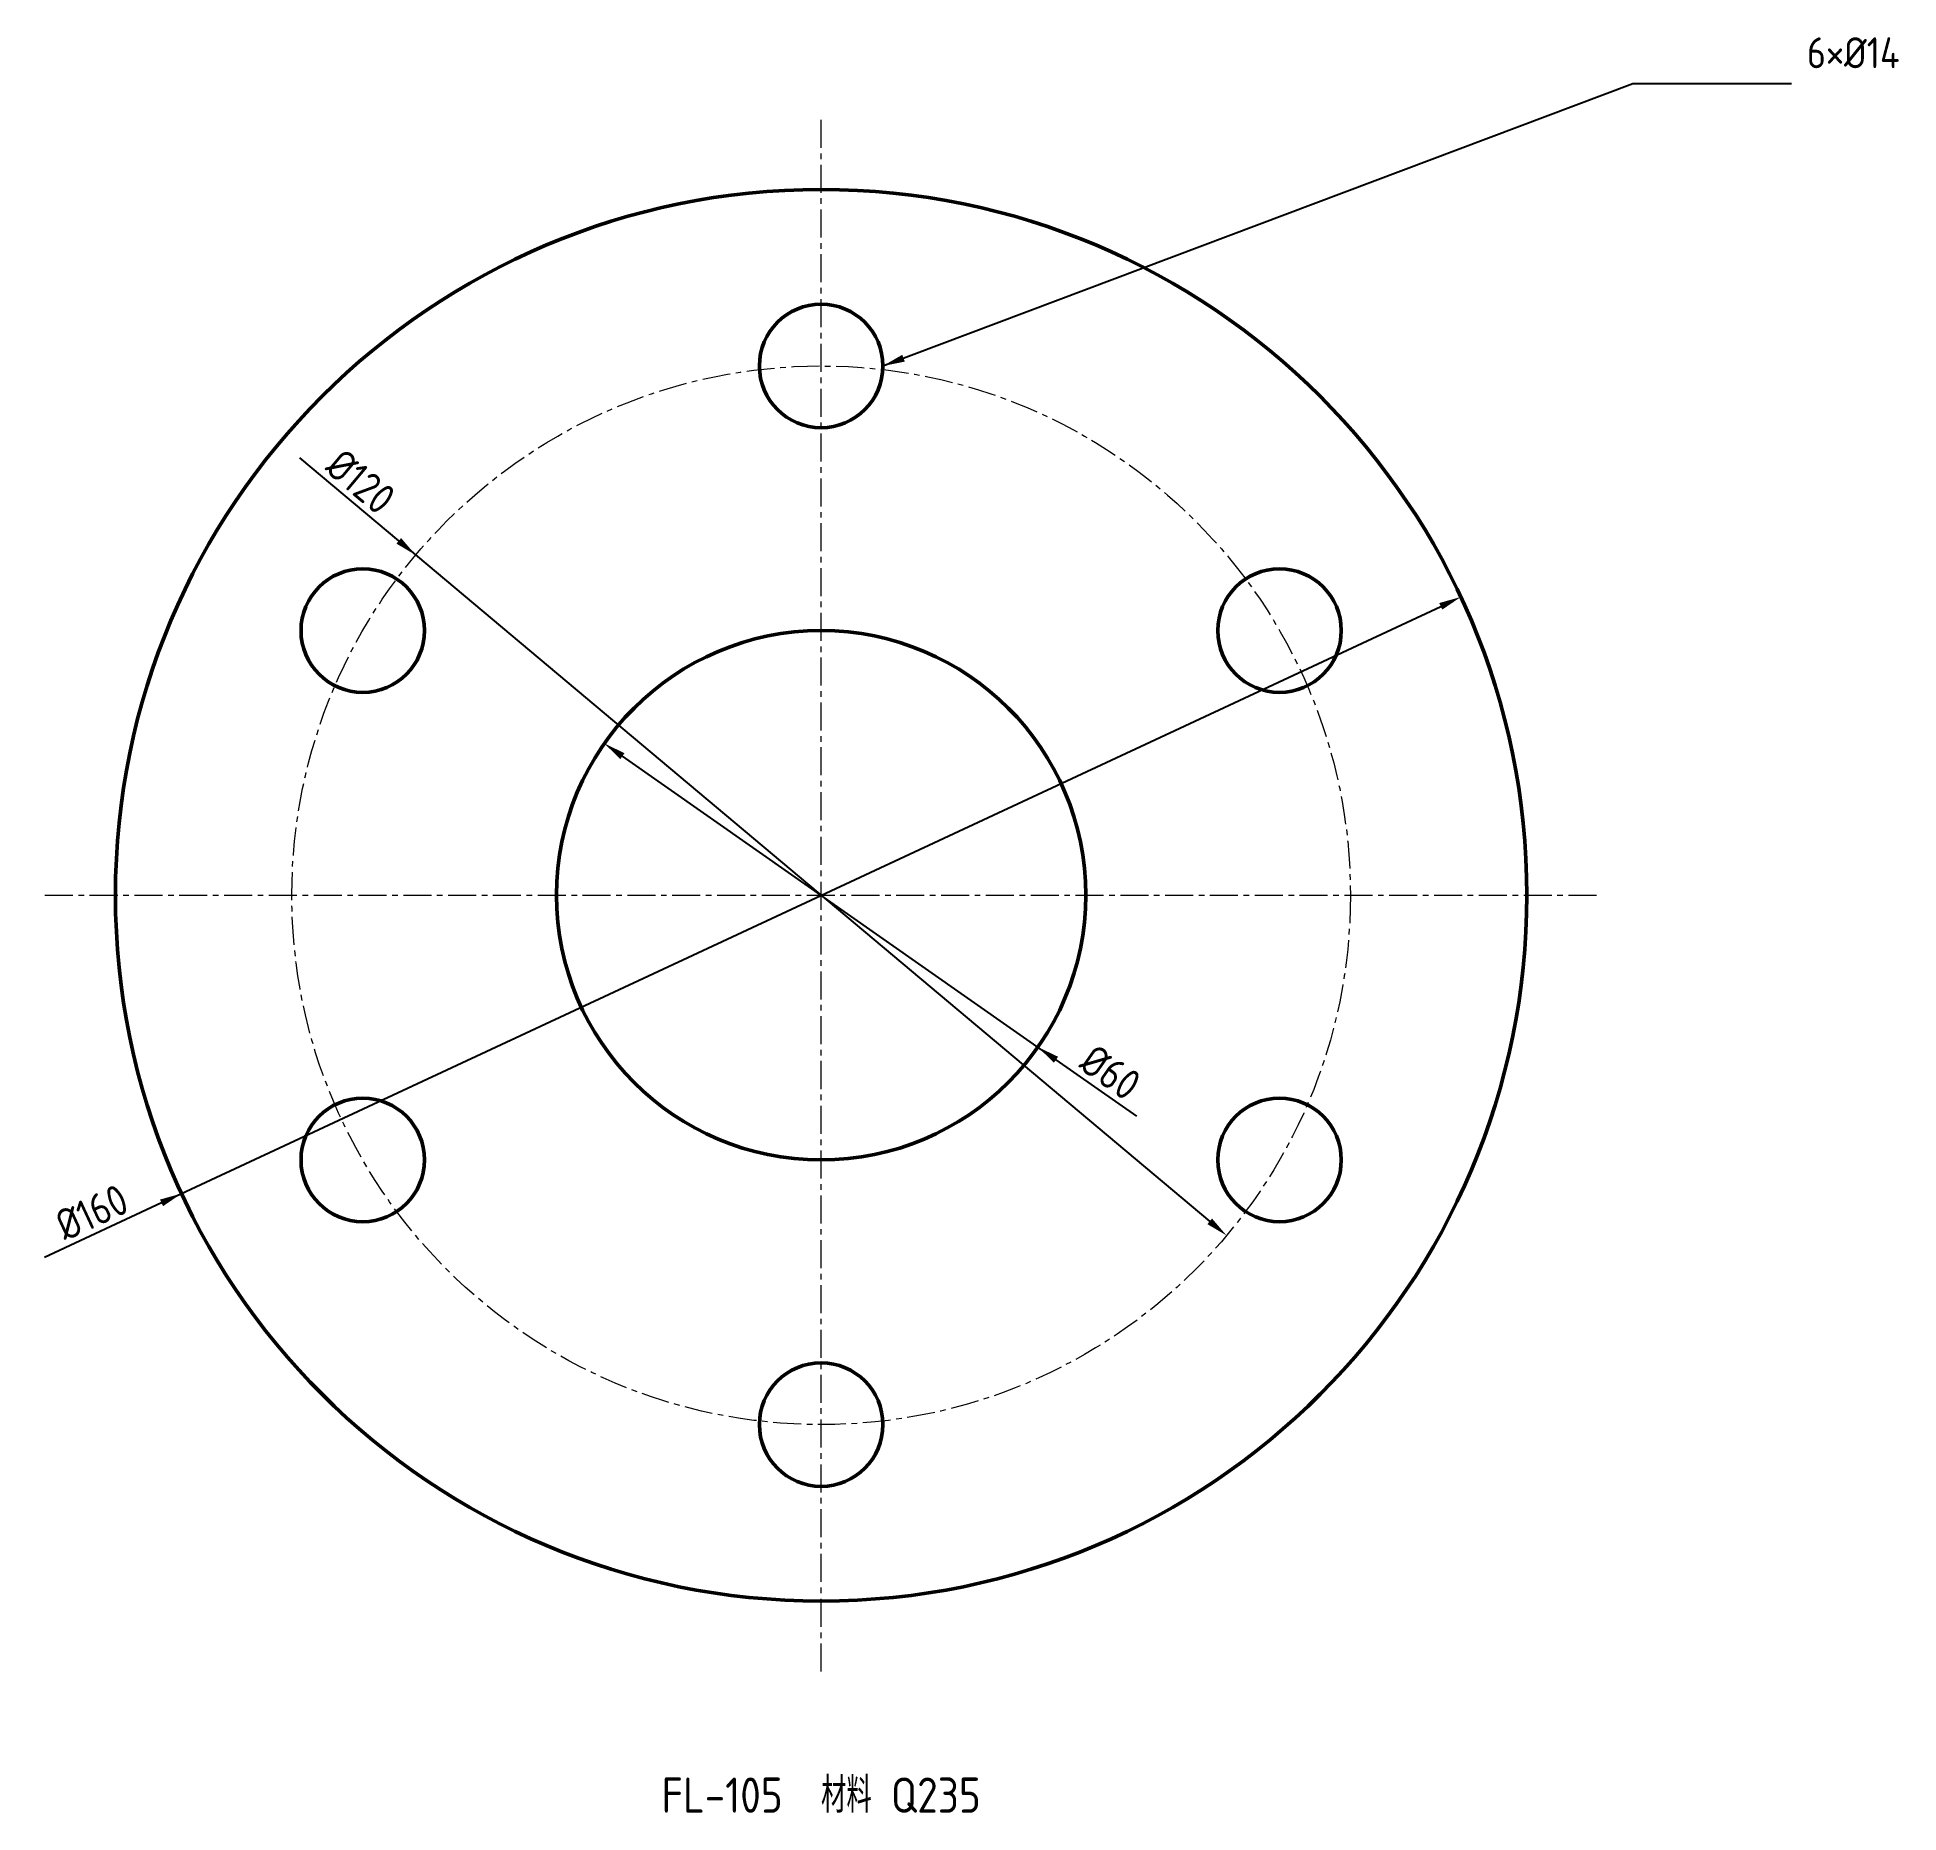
# Model space of a CAD drawing. Header units: millimetres. Extents: x -89 to 122, y -104 to 97.
import ezdxf
from ezdxf.enums import TextEntityAlignment as Align

# ---------------------------------------------------------------- set-up
doc = ezdxf.new("R2010")
doc.units = ezdxf.units.MM
doc.linetypes.add('CENTER', pattern=[5.08, 3.175, -0.635, 0.635, -0.635])
for name, color, linetype, lineweight in [('CENTER', 1, 'CENTER', 18), ('DIM', 3, 'Continuous', 18), ('HOLES', 7, 'Continuous', 50), ('OUTLINE', 7, 'Continuous', 50), ('TEXT', 7, 'Continuous', 25)]:
    doc.layers.add(name, color=color, linetype=linetype, lineweight=lineweight)
doc.styles.get("Standard").update_dxf_attribs({"font": 'gbenor.shx', "bigfont": 'gbcbig.shx'})
doc.dimstyles.new('AGENTCAD', dxfattribs={"dimtxt": 3.5, "dimasz": 2.5, "dimexe": 1.25, "dimexo": 0.625, "dimtad": 1, "dimdsep": 46, "dimtxsty": 'Standard', "dimcen": 2.5, "dimazin": 3, "dimtfac": 1, "dimtmove": 0, "dimatfit": 3})

msp = doc.modelspace()

# ---------------------------------------------------------------- linework, layer by layer
at = {"layer": 'CENTER', "linetype": 'CENTER'}
for p, q in [((0, -88), (0, 88)), ((-88, 0), (88, 0))]:
    msp.add_line(p, q, dxfattribs=at)
msp.add_circle((0, 0), 60, dxfattribs=at)
at = {"layer": 'HOLES'}
for centre, radius in [((0, 60), 7), ((-51.962, 30), 7), ((51.962, 30), 7), ((0, 0), 30), ((-51.962, -30), 7), ((51.962, -30), 7), ((0, -60), 7)]:
    msp.add_circle(centre, radius, dxfattribs=at)
at = {"layer": 'OUTLINE'}
msp.add_circle((0, 0), 80, dxfattribs=at)

# ---------------------------------------------------------------- texts
at = {"layer": 'DIM', "insert": (111.75, 93.75), "char_height": 3.5, "attachment_point": 7}
msp.add_mtext('6×Ø14', dxfattribs=at)
at = {"layer": 'TEXT'}
msp.add_text('FL-105  材料 Q235', height=4, dxfattribs=at).set_placement((0, -104), align=Align.CENTER)

# ---------------------------------------------------------------- dimensions: what is measured, and where the dimension line sits
at = {"layer": 'DIM'}
for p1, p2 in [((45.963, -38.567), (-45.963, 38.567)), ((72.505, 33.809), (-72.505, -33.809)), ((-24.575, 17.207), (24.575, -17.207))]:
    msp.add_diameter_dim_2p(p1=p1, p2=p2, dimstyle='AGENTCAD', override={"dimtxt": 3.5}, dxfattribs=at).render()

# ---------------------------------------------------------------- leaders
msp.add_leader([(7, 60), (92, 92), (110, 92)], dimstyle='AGENTCAD', dxfattribs=at)

doc.saveas('drawing.dxf')
